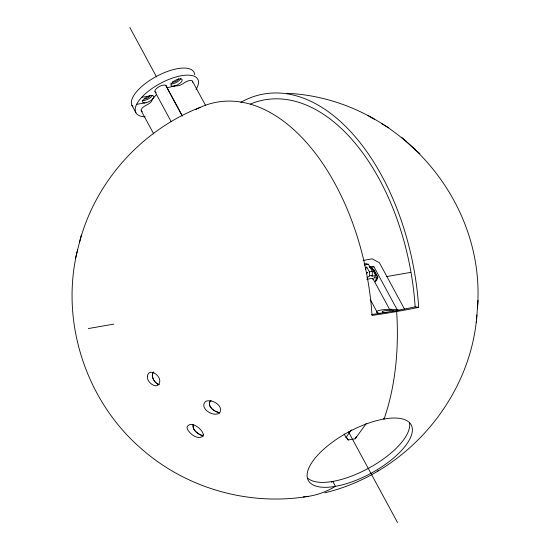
<?xml version="1.0" encoding="UTF-8"?>
<svg xmlns="http://www.w3.org/2000/svg" width="550" height="550" viewBox="0 0 550 550"><rect width="100%" height="100%" fill="white"/><g stroke="black" fill="none" stroke-linecap="round" stroke-linejoin="round"><path stroke-width="0.82" d="M324.83 492.807C406.257 473.33 470.738 398.668 476.912 314.992M477.414 308.626C486.516 198.976 396.378 98.051 286.605 93.273M476.321 322.781L478.033 300.465M77.571 249.934C59.654 322.039 86.384 402.566 143.192 450.299C187.956 489.026 250.113 506.11 308.426 496.334M79.454 242.598C95.233 181.796 141.735 129.993 200.289 107.333M75.577 257.95L81.311 235.132M375.836 280.486L375.306 281.868L376.826 279.764L377.884 277.001L374.069 269.94L371.188 268.386M145.104 116.813A35.186 14.142 -28.4 0 1 136.62 104.349L137.562 102.644A35.186 14.142 -28.4 0 1 140.161 99.055L141.666 97.336A35.186 14.142 -28.4 0 1 182.71 75.508A35.186 14.142 -28.4 0 1 196.041 89.409M344.073 433.916L345.984 437.442L348.219 439.993L355.217 438.776L356.352 436.556M193.332 424.655C191.606 430.279 198.804 434.514 203.321 435.992M365.337 269.211L366.822 267.156L369.366 271.865L369.421 275.901L366.877 277.915M366.589 273.653L367.51 272.374L366.321 273.316M372.206 268.407L373.711 266.324L397.732 310.764M364.251 263.924L365.977 263.629L368.466 264.296L372.281 271.356L372.336 275.392L371.731 276.238L375.808 275.522L371.36 267.286L369.119 266.688M375.808 275.522L373.986 278.053L377.486 277.441L373.031 269.204L371.676 268.476M377.884 277.001L375.664 279.964L376.826 279.764M345.984 437.442L351.443 429.887M355.217 438.776L366.279 423.466M219.622 412.878C224.084 405.914 212.094 398.723 205.817 401.294C198.282 407.688 213.386 417.835 219.622 412.878L215.875 411.572L212.692 409.523M153.746 372.006L153.168 372.632A6.951 4.799 55.1 0 0 152.384 374.894A7.336 5.074 55 0 0 152.714 377.692A8.209 5.692 54.9 0 0 157.444 383.879A7.411 5.143 54.9 0 0 159.218 384.739A7.404 5.122 54.4 0 1 157.465 383.824M153.697 372.054L153.168 372.632A6.923 4.778 55.2 0 0 152.391 374.894A7.37 5.088 55.1 0 0 152.728 377.692A8.181 5.665 55 0 0 157.451 383.866M210.849 400.744C207.336 403.624 210.767 408.526 213.751 410.334M210.987 400.647L210.705 400.847A5.864 4.551 28.8 0 0 209.385 404.367M377.376 471.219L378.558 470.587M141.666 97.336L149.208 96.016M136.62 104.349L144.698 102.939M363.062 260.452L372.226 258.857L379.431 262.756L404.738 309.561M364.251 265.031L368.466 264.296M365.262 267.431L366.822 267.156M369.82 267.004L373.711 266.324M369.724 267.575L371.36 267.286M369.366 271.865L372.281 271.356M369.421 275.901L372.336 275.392M366.795 279.304L371.656 278.458A2.922 1.176 -28.4 0 1 372.886 279.558M88.358 328.549L113.747 324.129M386.279 276.636L410.822 272.36M371.717 314.531A197.237 28.456 -3.8 0 0 415.161 306.866L418.701 307.319A200.97 117.796 80.1 0 0 240.817 102.314M393.14 311.094L396.639 311.541A203.081 119.034 80.1 0 1 384.072 419.011A58.438 23.499 -28.4 0 0 313.06 460.804A58.438 23.499 -28.4 0 0 335.39 486.351A203.081 119.034 80.1 0 1 303.256 496.925M219.801 412.844L215.064 411.152M399.891 310.441L397.416 309.911A11.688 2.173 -2 0 0 381.061 310.042A11.688 2.173 -2 0 0 378.757 313.163L380.408 313.514M367.895 115.445L374.639 119.419M381.576 123.564L388.651 127.731M156.186 92.62L155.458 92.187A6.284 2.523 -28.4 0 1 158.826 86.811A6.284 2.523 -28.4 0 1 166.121 85.917M213.936 410.458L214.308 410.699M419.856 153.746L401.754 137.376M212.444 409.31L210.251 406.697M373.017 278.768L389.654 309.533M370.26 299.482L377.163 312.242M383.735 418.392L384.072 419.011M192.472 81.221L205.452 105.215M166.066 85.793L182.284 115.789M166.451 86.763L182.263 116.009M129.814 27.5L156.544 76.931M348.507 431.894L397.499 522.5M347.071 437.876L348.219 439.993M154.976 91.692L171.194 121.688M141.206 110.722L153.773 133.973M335.424 486.344L332.764 481.422A197.237 115.603 80.1 0 1 331.341 482.24M131.863 105.236L135.912 112.75M210.079 406.395L209.385 404.367M193.435 428.429L192.974 425.397A5.864 3.706 30.1 0 1 193.318 424.662M166.1 85.862L166.382 86.611A5.844 2.351 -28.4 0 0 170.369 87.017A17.091 6.868 -28.4 0 1 177.127 85.841A5.844 2.351 -28.4 0 0 182.923 83.744L184.422 82.741A6.284 2.523 -28.4 0 1 190.383 80.451A6.284 2.523 -28.4 0 1 192.466 82.335M387.592 312.634A5.844 1.086 -2 0 1 382.291 311.603A5.844 1.086 -2 0 1 389.008 310.434A5.844 1.086 -2 0 1 393.814 311.554M418.701 307.319A203.081 29.301 -3.8 0 1 372.054 315.446A200.97 117.796 80.1 0 0 195.594 109.656M250.436 104.012A195.064 114.331 80.1 0 1 415.161 306.866M384.099 419.004A58.438 23.485 -28.4 0 1 406.422 444.531A58.438 23.485 -28.4 0 1 335.459 486.337M409.413 422.29A58.438 23.485 -28.4 0 1 369.181 467.919A58.438 23.485 -28.4 0 1 307.794 478.184M202.111 435.531A11.557 7.521 28.5 0 1 193.387 428.436M203.218 435.992A9.584 6.153 28.4 0 1 202.097 435.621M156.537 94.27A5.844 2.351 -28.4 0 1 155.368 95.851A17.091 6.868 -28.4 0 0 151.869 100.684A5.844 2.351 -28.4 0 1 147.572 104.514L145.929 105.353A6.284 2.523 -28.4 0 0 142.292 111.43M132.921 106.831A35.186 14.142 -28.4 0 1 157.547 75.804A35.186 14.142 -28.4 0 1 194.679 74.724M178.317 78.849A3.362 1.347 -28.4 0 1 175.746 81.441A3.362 1.347 -28.4 0 1 172.411 81.854M149.916 95.418A3.362 1.347 -28.4 0 1 147.812 97.907A3.362 1.347 -28.4 0 1 144.272 98.746M152.316 95.349A6.284 2.523 -28.4 0 1 147.792 99.254A6.284 2.523 -28.4 0 1 142.278 100.485M180.833 78.313A6.284 2.523 -28.4 0 1 176.447 82.397A6.284 2.523 -28.4 0 1 170.672 83.765M147.448 376.193C146.128 382.553 158.366 390.803 159.713 381.796C160.992 375.464 148.809 367.187 147.448 376.193M203.308 434.692C200.214 442.276 187.254 433.001 187.014 427.247C190.224 419.691 202.799 429.131 203.308 434.692M390.823 309.334L390.266 309.327L391.373 309.341L390.823 309.334M146.059 102.74A6.284 2.523 -28.4 0 0 153.78 96.408A6.284 2.523 -28.4 0 0 144.698 98.519A6.284 2.523 -28.4 0 0 146.059 102.74M174.776 85.944A6.284 2.523 -28.4 0 0 182.112 79.544A6.284 2.523 -28.4 0 0 172.817 82.026A6.284 2.523 -28.4 0 0 174.776 85.944"/></g></svg>
